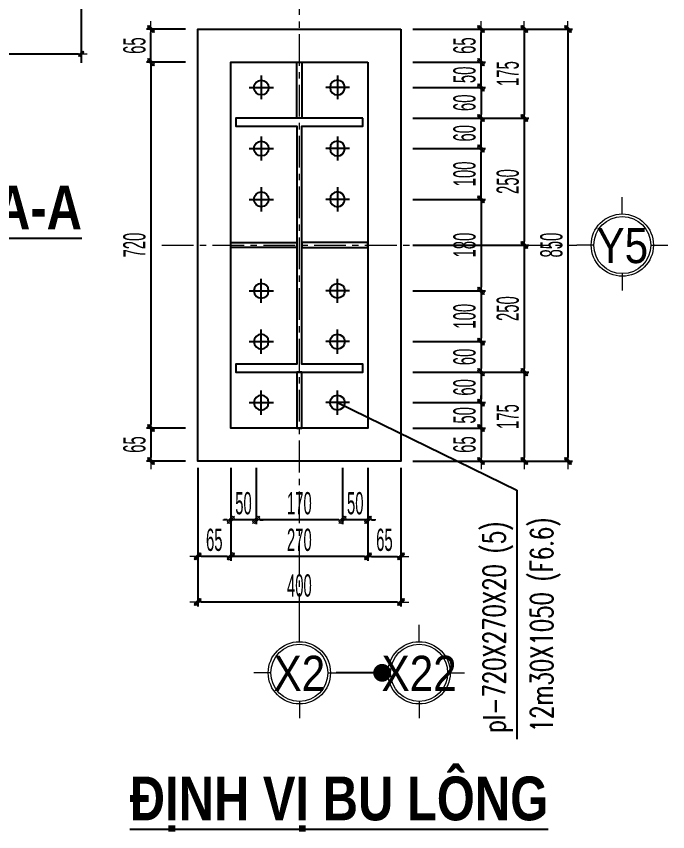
# Model space of a CAD drawing. Header units: inches. Extents: x 541671 to 837720, y 76128 to 1008472.
# Drawn here: x 615466 to 618031, y 358517 to 361726 of the extents above; entities that cross this region are included whole.
import ezdxf
from ezdxf.enums import TextEntityAlignment as Align

# ---------------------------------------------------------------- set-up
doc = ezdxf.new("R2010")
doc.units = ezdxf.units.IN
doc.header["$MEASUREMENT"] = 0
doc.header["$PDMODE"] = 32
doc.header["$PDSIZE"] = -1
for name, pattern in [('CENTER2', [1.125, 0.75, -0.125, 0.125, -0.125]), ('CENTERX2', [4, 2.5, -0.5, 0.5, -0.5]), ('DASHDOT', [1, 0.5, -0.25, 0, -0.25])]:
    doc.linetypes.add(name, pattern=pattern)
doc.layers.get('0').update_dxf_attribs({"lineweight": 18})
for name, color, linetype in [('7', 7, 'Continuous'), ('BOLTS', 1, 'Continuous'), ('DIM', 1, 'Continuous')]:
    doc.layers.add(name, color=color, linetype=linetype)
for name, color, linetype, lineweight in [('EG Text2', 7, 'Continuous', 25), ('ISO', 153, 'Continuous', 15), ('KICHTHUOC', 4, 'Continuous', 18), ('LC Dim', 8, 'Continuous', 18), ('LC ISO', 153, 'Continuous', 13), ('LC Net truc', 79, 'DASHDOT', 13), ('LC Text1', 3, 'Continuous', 20), ('LC Text2', 7, 'Continuous', 25)]:
    doc.layers.add(name, color=color, linetype=linetype, lineweight=lineweight)
doc.styles.add('EG 1', font='VHAVANB_2.TTF')
doc.styles.add('HOATBIF', font='hoatbif.shx', dxfattribs={"width": 0.5})
doc.styles.add('LC 1', font='VHAVANB_2.TTF')
doc.styles.add('LC 3', font='vnsimli.shx', dxfattribs={"width": 0.75})
doc.styles.add('LC3', font='VHARIALB_3.TTF', dxfattribs={"width": 0.8})
doc.styles.add('VNISHX', font='vn_vni.shx', dxfattribs={"width": 0.7})
doc.dimstyles.new('Copy of 1-100(1-35)', dxfattribs={"dimscale": 35, "dimtxt": 2.5, "dimasz": 0.3, "dimexe": 1, "dimexo": 1, "dimgap": 0.8, "dimtad": 1, "dimdec": 0, "dimzin": 0, "dimdsep": 46, "dimtxsty": 'HOATBIF', "dimblk1": 'DOT', "dimblk2": 'DOT', "dimsah": 1, "dimcen": -0.1, "dimdle": 1, "dimclrd": 256, "dimclre": 256, "dimclrt": 4, "dimadec": 3, "dimazin": 2, "dimtfac": 0.333333, "dimtdec": 0, "dimtix": 1, "dimtmove": 2, "dimatfit": 3, "dimldrblk": 'DOT', "dimfxl": 1, "dimtvp": 0.833333, "dimtolj": 1, "dimtzin": 0, "dimarcsym": 0})
doc.dimstyles.new('Copy of 1-35', dxfattribs={"dimscale": 35, "dimtxt": 2.5, "dimasz": 0.4, "dimexe": 0.5, "dimexo": 0, "dimgap": 0.6, "dimtad": 1, "dimdec": 0, "dimzin": 0, "dimdsep": 46, "dimtxsty": 'HOATBIF', "dimblk1": 'DOT', "dimblk2": 'DOT', "dimsah": 1, "dimcen": -1, "dimdle": 1, "dimclrd": 256, "dimclre": 256, "dimclrt": 130, "dimadec": 0, "dimazin": 0, "dimtfac": 0.333333, "dimtdec": 0, "dimtix": 1, "dimtmove": 2, "dimatfit": 3, "dimldrblk": 'DOT', "dimfxl": 0.5, "dimtvp": 0.833333, "dimtolj": 1, "dimtzin": 12, "dimarcsym": 0})
doc.dimstyles.new('DDC_2', dxfattribs={"dimscale": 10, "dimtxt": 2.5, "dimasz": 1.2, "dimexe": 1, "dimexo": 1, "dimgap": 1, "dimtad": 1, "dimdec": 0, "dimzin": 0, "dimdsep": 46, "dimtxsty": 'VNISHX', "dimblk": 'OBLIQUE', "dimcen": 1, "dimdle": 1, "dimclrd": 8, "dimclre": 8, "dimclrt": 3, "dimaunit": 1, "dimadec": 0, "dimazin": 0, "dimtfac": 1, "dimtdec": 0, "dimtix": 1, "dimtmove": 1, "dimatfit": 3, "dimfxl": 4, "dimtvp": 2.25, "dimtfill": 1, "dimtolj": 1, "dimtzin": 0, "dimarcsym": 0})

# ---------------------------------------------------------------- blocks, each defined once
blk = doc.blocks.new('DOT')
at = {"layer": 'KICHTHUOC', "color": 4}
blk.add_line((-1, -1), (1, 1), dxfattribs=at)
at = {"layer": 'KICHTHUOC'}
blk.add_line((-2.25, 0), (2.25, 0), dxfattribs=at)
at = {"layer": 'KICHTHUOC', "color": 4}
blk.add_lwpolyline([(0.5, 1), (-1, -0.5), (-0.5, -1), (1, 0.5)], close=True, dxfattribs=at)
blk = doc.blocks.new('*D409')
at = {"layer": 'Defpoints', "color": 0, "ltscale": 2, "transparency": 16777216}
for p in [(614021.5, 362216.1), (615721.5, 362216.1), (615721.5, 361577.4)]:
    blk.add_point(p, dxfattribs=at)
at = {"layer": 'LC Dim', "lineweight": -2, "ltscale": 2, "transparency": 16777216}
for p, q in [((614021.5, 362181.1), (614021.5, 361542.4)), ((615721.5, 362181.1), (615721.5, 361542.4)), ((614032, 361577.4), (615711, 361577.4))]:
    blk.add_line(p, q, dxfattribs=at)
at = {"layer": 'LC Dim', "lineweight": -2, "ltscale": 2, "transparency": 16777216, "xscale": 10.5, "yscale": 10.5, "zscale": 10.5, "rotation": 180}
blk.add_blockref('DOT', (614021.5, 361577.4), dxfattribs=at)
at = {"layer": 'LC Dim', "lineweight": -2, "ltscale": 2, "transparency": 16777216, "xscale": 10.5, "yscale": 10.5, "zscale": 10.5}
blk.add_blockref('DOT', (615721.5, 361577.4), dxfattribs=at)
at = {"layer": 'LC Dim', "color": 4, "ltscale": 2, "transparency": 16777216, "insert": (614871.5, 361649.2), "char_height": 87.5, "attachment_point": 5, "style": 'HOATBIF'}
blk.add_mtext('\\A1;1700', dxfattribs=at)
blk = doc.blocks.new('TIEUDE1')
at = {"layer": 'EG Text2', "color": 7, "style": 'EG 1'}
blk.add_attdef('TIªU§Ò', text='', height=5, dxfattribs=at).set_placement((0, 0), align=Align.BOTTOM_CENTER)
blk.add_attdef('TL', text='', height=3, dxfattribs=at).set_placement((0, -2), align=Align.TOP_CENTER)
blk = doc.blocks.new('*D633')
at = {"layer": 'Defpoints', "color": 0, "ltscale": 50, "transparency": 16777216}
for p in [(617027.4, 361325.2), (617296, 361325.2), (617027.4, 361205.2)]:
    blk.add_point(p, dxfattribs=at)
at = {"layer": 'LC Dim', "lineweight": -2, "ltscale": 50, "transparency": 16777216}
for p, q in [((617027.4, 361325.2), (617313.5, 361325.2)), ((617296, 361219.2), (617296, 361311.2)), ((617027.4, 361205.2), (617313.5, 361205.2))]:
    blk.add_line(p, q, dxfattribs=at)
at = {"layer": 'LC Dim', "lineweight": -2, "ltscale": 50, "transparency": 16777216, "xscale": 14, "yscale": 14, "zscale": 14}
for p, rotation in [((617296, 361325.2), 90), ((617296, 361205.2), 270)]:
    blk.add_blockref('DOT', p, dxfattribs=dict(at, rotation=rotation))
at = {"layer": 'LC Dim', "color": 130, "ltscale": 50, "transparency": 16777216, "insert": (617231.3, 361265.2), "char_height": 87.5, "attachment_point": 5, "rotation": 90, "style": 'HOATBIF'}
blk.add_mtext('\\A1;60', dxfattribs=at)
blk = doc.blocks.new('*D634')
at = {"layer": 'Defpoints', "color": 0, "ltscale": 50, "transparency": 16777216}
for p in [(617027.4, 361205.2), (617296, 361205.2), (617027.4, 361005.2)]:
    blk.add_point(p, dxfattribs=at)
at = {"layer": 'LC Dim', "lineweight": -2, "ltscale": 50, "transparency": 16777216}
for p, q in [((617027.4, 361205.2), (617313.5, 361205.2)), ((617296, 361019.2), (617296, 361191.2)), ((617027.4, 361005.2), (617313.5, 361005.2))]:
    blk.add_line(p, q, dxfattribs=at)
at = {"layer": 'LC Dim', "lineweight": -2, "ltscale": 50, "transparency": 16777216, "xscale": 14, "yscale": 14, "zscale": 14}
for p, rotation in [((617296, 361205.2), 90), ((617296, 361005.2), 270)]:
    blk.add_blockref('DOT', p, dxfattribs=dict(at, rotation=rotation))
at = {"layer": 'LC Dim', "color": 130, "ltscale": 50, "transparency": 16777216, "insert": (617231.3, 361105.2), "char_height": 87.5, "attachment_point": 5, "rotation": 90, "style": 'HOATBIF'}
blk.add_mtext('\\A1;100', dxfattribs=at)
blk = doc.blocks.new('*D635')
at = {"layer": 'Defpoints', "color": 0, "ltscale": 50, "transparency": 16777216}
for p in [(617027.4, 361675.2), (617027.4, 361325.2), (617466.2, 361325.2)]:
    blk.add_point(p, dxfattribs=at)
at = {"layer": 'LC Dim', "lineweight": -2, "ltscale": 50, "transparency": 16777216}
for p, q in [((617027.4, 361675.2), (617483.7, 361675.2)), ((617466.2, 361661.2), (617466.2, 361339.2)), ((617027.4, 361325.2), (617483.7, 361325.2))]:
    blk.add_line(p, q, dxfattribs=at)
at = {"layer": 'LC Dim', "lineweight": -2, "ltscale": 50, "transparency": 16777216, "xscale": 14, "yscale": 14, "zscale": 14}
for p, rotation in [((617466.2, 361675.2), 90), ((617466.2, 361325.2), 270)]:
    blk.add_blockref('DOT', p, dxfattribs=dict(at, rotation=rotation))
at = {"layer": 'LC Dim', "color": 130, "ltscale": 50, "transparency": 16777216, "insert": (617401.5, 361500.2), "char_height": 87.5, "attachment_point": 5, "rotation": 90, "style": 'HOATBIF'}
blk.add_mtext('\\A1;175', dxfattribs=at)
blk = doc.blocks.new('*D636')
at = {"layer": 'Defpoints', "color": 0, "ltscale": 50, "transparency": 16777216}
for p in [(617027.4, 361005.2), (617027.4, 360645.2), (617296, 360645.2)]:
    blk.add_point(p, dxfattribs=at)
at = {"layer": 'LC Dim', "lineweight": -2, "ltscale": 50, "transparency": 16777216}
for p, q in [((617027.4, 361005.2), (617313.5, 361005.2)), ((617296, 360991.2), (617296, 360659.2)), ((617027.4, 360645.2), (617313.5, 360645.2))]:
    blk.add_line(p, q, dxfattribs=at)
at = {"layer": 'LC Dim', "lineweight": -2, "ltscale": 50, "transparency": 16777216, "xscale": 14, "yscale": 14, "zscale": 14}
for p, rotation in [((617296, 361005.2), 90), ((617296, 360645.2), 270)]:
    blk.add_blockref('DOT', p, dxfattribs=dict(at, rotation=rotation))
at = {"layer": 'LC Dim', "color": 130, "ltscale": 50, "transparency": 16777216, "insert": (617231.3, 360825.2), "char_height": 87.5, "attachment_point": 5, "rotation": 90, "style": 'HOATBIF'}
blk.add_mtext('\\A1;180', dxfattribs=at)
blk = doc.blocks.new('*D637')
at = {"layer": 'Defpoints', "color": 0, "ltscale": 50, "transparency": 16777216}
for p in [(617027.4, 361325.2), (617027.4, 360825.2), (617466.2, 360825.2)]:
    blk.add_point(p, dxfattribs=at)
at = {"layer": 'LC Dim', "lineweight": -2, "ltscale": 50, "transparency": 16777216}
for p, q in [((617027.4, 361325.2), (617483.7, 361325.2)), ((617466.2, 361311.2), (617466.2, 360839.2)), ((617027.4, 360825.2), (617483.7, 360825.2))]:
    blk.add_line(p, q, dxfattribs=at)
at = {"layer": 'LC Dim', "lineweight": -2, "ltscale": 50, "transparency": 16777216, "xscale": 14, "yscale": 14, "zscale": 14}
for p, rotation in [((617466.2, 361325.2), 90), ((617466.2, 360825.2), 270)]:
    blk.add_blockref('DOT', p, dxfattribs=dict(at, rotation=rotation))
at = {"layer": 'LC Dim', "color": 130, "ltscale": 50, "transparency": 16777216, "insert": (617401.5, 361075.2), "char_height": 87.5, "attachment_point": 5, "rotation": 90, "style": 'HOATBIF'}
blk.add_mtext('\\A1;250', dxfattribs=at)
blk = doc.blocks.new('*D638')
at = {"layer": 'Defpoints', "color": 0, "ltscale": 50, "transparency": 16777216}
for p in [(617027.4, 361675.2), (617027.4, 359975.2), (617638.2, 359975.2)]:
    blk.add_point(p, dxfattribs=at)
at = {"layer": 'LC Dim', "lineweight": -2, "ltscale": 50, "transparency": 16777216}
for p, q in [((617027.4, 361675.2), (617655.7, 361675.2)), ((617638.2, 361661.2), (617638.2, 359989.2)), ((617027.4, 359975.2), (617655.7, 359975.2))]:
    blk.add_line(p, q, dxfattribs=at)
at = {"layer": 'LC Dim', "lineweight": -2, "ltscale": 50, "transparency": 16777216, "xscale": 14, "yscale": 14, "zscale": 14}
for p, rotation in [((617638.2, 361675.2), 90), ((617638.2, 359975.2), 270)]:
    blk.add_blockref('DOT', p, dxfattribs=dict(at, rotation=rotation))
at = {"layer": 'LC Dim', "color": 130, "ltscale": 50, "transparency": 16777216, "insert": (617573.4, 360825.2), "char_height": 87.5, "attachment_point": 5, "rotation": 90, "style": 'HOATBIF'}
blk.add_mtext('\\A1;850', dxfattribs=at)
blk = doc.blocks.new('*D639')
at = {"layer": 'Defpoints', "color": 0, "ltscale": 50, "transparency": 16777216}
for p in [(617027.4, 360645.2), (617027.4, 360445.2), (617296, 360445.2)]:
    blk.add_point(p, dxfattribs=at)
at = {"layer": 'LC Dim', "lineweight": -2, "ltscale": 50, "transparency": 16777216}
for p, q in [((617027.4, 360645.2), (617313.5, 360645.2)), ((617296, 360631.2), (617296, 360459.2)), ((617027.4, 360445.2), (617313.5, 360445.2))]:
    blk.add_line(p, q, dxfattribs=at)
at = {"layer": 'LC Dim', "lineweight": -2, "ltscale": 50, "transparency": 16777216, "xscale": 14, "yscale": 14, "zscale": 14}
for p, rotation in [((617296, 360645.2), 90), ((617296, 360445.2), 270)]:
    blk.add_blockref('DOT', p, dxfattribs=dict(at, rotation=rotation))
at = {"layer": 'LC Dim', "color": 130, "ltscale": 50, "transparency": 16777216, "insert": (617231.3, 360545.2), "char_height": 87.5, "attachment_point": 5, "rotation": 90, "style": 'HOATBIF'}
blk.add_mtext('\\A1;100', dxfattribs=at)
blk = doc.blocks.new('*D640')
at = {"layer": 'Defpoints', "color": 0, "ltscale": 50, "transparency": 16777216}
for p in [(617027.4, 361445.2), (617027.4, 361325.2), (617296, 361325.2)]:
    blk.add_point(p, dxfattribs=at)
at = {"layer": 'LC Dim', "lineweight": -2, "ltscale": 50, "transparency": 16777216}
for p, q in [((617027.4, 361445.2), (617313.5, 361445.2)), ((617296, 361431.2), (617296, 361339.2)), ((617027.4, 361325.2), (617313.5, 361325.2))]:
    blk.add_line(p, q, dxfattribs=at)
at = {"layer": 'LC Dim', "lineweight": -2, "ltscale": 50, "transparency": 16777216, "xscale": 14, "yscale": 14, "zscale": 14}
for p, rotation in [((617296, 361445.2), 90), ((617296, 361325.2), 270)]:
    blk.add_blockref('DOT', p, dxfattribs=dict(at, rotation=rotation))
at = {"layer": 'LC Dim', "color": 130, "ltscale": 50, "transparency": 16777216, "insert": (617231.3, 361385.2), "char_height": 87.5, "attachment_point": 5, "rotation": 90, "style": 'HOATBIF'}
blk.add_mtext('\\A1;60', dxfattribs=at)
blk = doc.blocks.new('*D641')
at = {"layer": 'Defpoints', "color": 0, "ltscale": 50, "transparency": 16777216}
for p in [(617027.4, 361545.2), (617296, 361545.2), (617027.4, 361445.2)]:
    blk.add_point(p, dxfattribs=at)
at = {"layer": 'LC Dim', "lineweight": -2, "ltscale": 50, "transparency": 16777216}
for p, q in [((617296, 361559.2), (617296, 361573.2)), ((617027.4, 361545.2), (617313.5, 361545.2)), ((617296, 361445.2), (617296, 361545.2)), ((617027.4, 361445.2), (617313.5, 361445.2)), ((617296, 361431.2), (617296, 361417.2))]:
    blk.add_line(p, q, dxfattribs=at)
at = {"layer": 'LC Dim', "lineweight": -2, "ltscale": 50, "transparency": 16777216, "xscale": 14, "yscale": 14, "zscale": 14}
for p, rotation in [((617296, 361545.2), 270), ((617296, 361445.2), 90)]:
    blk.add_blockref('DOT', p, dxfattribs=dict(at, rotation=rotation))
at = {"layer": 'LC Dim', "color": 130, "ltscale": 50, "transparency": 16777216, "insert": (617231.3, 361495.2), "char_height": 87.5, "attachment_point": 5, "rotation": 90, "style": 'HOATBIF'}
blk.add_mtext('\\A1;50', dxfattribs=at)
blk = doc.blocks.new('*D642')
at = {"layer": 'Defpoints', "color": 0, "ltscale": 50, "transparency": 16777216}
for p in [(617027.4, 360445.2), (617027.4, 360325.2), (617296, 360325.2)]:
    blk.add_point(p, dxfattribs=at)
at = {"layer": 'LC Dim', "lineweight": -2, "ltscale": 50, "transparency": 16777216}
for p, q in [((617027.4, 360445.2), (617313.5, 360445.2)), ((617296, 360431.2), (617296, 360339.2)), ((617027.4, 360325.2), (617313.5, 360325.2))]:
    blk.add_line(p, q, dxfattribs=at)
at = {"layer": 'LC Dim', "lineweight": -2, "ltscale": 50, "transparency": 16777216, "xscale": 14, "yscale": 14, "zscale": 14}
for p, rotation in [((617296, 360445.2), 90), ((617296, 360325.2), 270)]:
    blk.add_blockref('DOT', p, dxfattribs=dict(at, rotation=rotation))
at = {"layer": 'LC Dim', "color": 130, "ltscale": 50, "transparency": 16777216, "insert": (617231.3, 360385.2), "char_height": 87.5, "attachment_point": 5, "rotation": 90, "style": 'HOATBIF'}
blk.add_mtext('\\A1;60', dxfattribs=at)
blk = doc.blocks.new('*D643')
at = {"layer": 'Defpoints', "color": 0, "ltscale": 50, "transparency": 16777216}
for p in [(617027.4, 360205.2), (617027.4, 360105.2), (617296, 360105.2)]:
    blk.add_point(p, dxfattribs=at)
at = {"layer": 'LC Dim', "lineweight": -2, "ltscale": 50, "transparency": 16777216}
for p, q in [((617296, 360219.2), (617296, 360233.2)), ((617027.4, 360205.2), (617313.5, 360205.2)), ((617296, 360205.2), (617296, 360105.2)), ((617027.4, 360105.2), (617313.5, 360105.2)), ((617296, 360091.2), (617296, 360077.2))]:
    blk.add_line(p, q, dxfattribs=at)
at = {"layer": 'LC Dim', "lineweight": -2, "ltscale": 50, "transparency": 16777216, "xscale": 14, "yscale": 14, "zscale": 14}
for p, rotation in [((617296, 360205.2), 270), ((617296, 360105.2), 90)]:
    blk.add_blockref('DOT', p, dxfattribs=dict(at, rotation=rotation))
at = {"layer": 'LC Dim', "color": 130, "ltscale": 50, "transparency": 16777216, "insert": (617231.3, 360155.2), "char_height": 87.5, "attachment_point": 5, "rotation": 90, "style": 'HOATBIF'}
blk.add_mtext('\\A1;50', dxfattribs=at)
blk = doc.blocks.new('*D644')
at = {"layer": 'Defpoints', "color": 0, "ltscale": 50, "transparency": 16777216}
for p in [(617027.4, 360325.2), (617027.4, 360205.2), (617296, 360205.2)]:
    blk.add_point(p, dxfattribs=at)
at = {"layer": 'LC Dim', "lineweight": -2, "ltscale": 50, "transparency": 16777216}
for p, q in [((617027.4, 360325.2), (617313.5, 360325.2)), ((617296, 360311.2), (617296, 360219.2)), ((617027.4, 360205.2), (617313.5, 360205.2))]:
    blk.add_line(p, q, dxfattribs=at)
at = {"layer": 'LC Dim', "lineweight": -2, "ltscale": 50, "transparency": 16777216, "xscale": 14, "yscale": 14, "zscale": 14}
for p, rotation in [((617296, 360325.2), 90), ((617296, 360205.2), 270)]:
    blk.add_blockref('DOT', p, dxfattribs=dict(at, rotation=rotation))
at = {"layer": 'LC Dim', "color": 130, "ltscale": 50, "transparency": 16777216, "insert": (617231.3, 360265.2), "char_height": 87.5, "attachment_point": 5, "rotation": 90, "style": 'HOATBIF'}
blk.add_mtext('\\A1;60', dxfattribs=at)
blk = doc.blocks.new('*D645')
at = {"layer": 'Defpoints', "color": 0, "ltscale": 50, "transparency": 16777216}
for p in [(617027.4, 360325.2), (617027.4, 359975.2), (617466.2, 359975.2)]:
    blk.add_point(p, dxfattribs=at)
at = {"layer": 'LC Dim', "lineweight": -2, "ltscale": 50, "transparency": 16777216}
for p, q in [((617027.4, 360325.2), (617483.7, 360325.2)), ((617466.2, 360311.2), (617466.2, 359989.2)), ((617027.4, 359975.2), (617483.7, 359975.2))]:
    blk.add_line(p, q, dxfattribs=at)
at = {"layer": 'LC Dim', "lineweight": -2, "ltscale": 50, "transparency": 16777216, "xscale": 14, "yscale": 14, "zscale": 14}
for p, rotation in [((617466.2, 360325.2), 90), ((617466.2, 359975.2), 270)]:
    blk.add_blockref('DOT', p, dxfattribs=dict(at, rotation=rotation))
at = {"layer": 'LC Dim', "color": 130, "ltscale": 50, "transparency": 16777216, "insert": (617401.5, 360150.2), "char_height": 87.5, "attachment_point": 5, "rotation": 90, "style": 'HOATBIF'}
blk.add_mtext('\\A1;175', dxfattribs=at)
blk = doc.blocks.new('*D646')
at = {"layer": 'Defpoints', "color": 0, "ltscale": 50, "transparency": 16777216}
for p in [(616310.7, 359948.5), (616850.7, 359948.5), (616310.7, 359600)]:
    blk.add_point(p, dxfattribs=at)
at = {"layer": 'LC Dim', "lineweight": -2, "ltscale": 50, "transparency": 16777216}
for p, q in [((616310.7, 359948.5), (616310.7, 359582.5)), ((616850.7, 359948.5), (616850.7, 359582.5)), ((616836.7, 359600), (616324.7, 359600))]:
    blk.add_line(p, q, dxfattribs=at)
at = {"layer": 'LC Dim', "lineweight": -2, "ltscale": 50, "transparency": 16777216, "xscale": 14, "yscale": 14, "zscale": 14, "rotation": 180}
blk.add_blockref('DOT', (616310.7, 359600), dxfattribs=at)
at = {"layer": 'LC Dim', "lineweight": -2, "ltscale": 50, "transparency": 16777216, "xscale": 14, "yscale": 14, "zscale": 14}
blk.add_blockref('DOT', (616850.7, 359600), dxfattribs=at)
at = {"layer": 'LC Dim', "color": 130, "ltscale": 50, "transparency": 16777216, "insert": (616580.7, 359664.8), "char_height": 87.5, "attachment_point": 5, "style": 'HOATBIF'}
blk.add_mtext('\\A1;270', dxfattribs=at)
blk = doc.blocks.new('*D647')
at = {"layer": 'Defpoints', "color": 0, "ltscale": 50, "transparency": 16777216}
for p in [(616750.7, 359948.5), (616850.7, 359948.5), (616750.7, 359744)]:
    blk.add_point(p, dxfattribs=at)
at = {"layer": 'LC Dim', "lineweight": -2, "ltscale": 50, "transparency": 16777216}
for p, q in [((616750.7, 359948.5), (616750.7, 359726.5)), ((616850.7, 359948.5), (616850.7, 359726.5)), ((616736.7, 359744), (616722.7, 359744)), ((616850.7, 359744), (616750.7, 359744)), ((616864.7, 359744), (616878.7, 359744))]:
    blk.add_line(p, q, dxfattribs=at)
at = {"layer": 'LC Dim', "lineweight": -2, "ltscale": 50, "transparency": 16777216, "xscale": 14, "yscale": 14, "zscale": 14}
blk.add_blockref('DOT', (616750.7, 359744), dxfattribs=at)
at = {"layer": 'LC Dim', "lineweight": -2, "ltscale": 50, "transparency": 16777216, "xscale": 14, "yscale": 14, "zscale": 14, "rotation": 180}
blk.add_blockref('DOT', (616850.7, 359744), dxfattribs=at)
at = {"layer": 'LC Dim', "color": 130, "ltscale": 50, "transparency": 16777216, "insert": (616800.7, 359808.8), "char_height": 87.5, "attachment_point": 5, "style": 'HOATBIF'}
blk.add_mtext('\\A1;50', dxfattribs=at)
blk = doc.blocks.new('*D648')
at = {"layer": 'Defpoints', "color": 0, "ltscale": 50, "transparency": 16777216}
for p in [(616410.7, 359948.5), (616750.7, 359948.5), (616410.7, 359744)]:
    blk.add_point(p, dxfattribs=at)
at = {"layer": 'LC Dim', "lineweight": -2, "ltscale": 50, "transparency": 16777216}
for p, q in [((616410.7, 359948.5), (616410.7, 359726.5)), ((616750.7, 359948.5), (616750.7, 359726.5)), ((616736.7, 359744), (616424.7, 359744))]:
    blk.add_line(p, q, dxfattribs=at)
at = {"layer": 'LC Dim', "lineweight": -2, "ltscale": 50, "transparency": 16777216, "xscale": 14, "yscale": 14, "zscale": 14, "rotation": 180}
blk.add_blockref('DOT', (616410.7, 359744), dxfattribs=at)
at = {"layer": 'LC Dim', "lineweight": -2, "ltscale": 50, "transparency": 16777216, "xscale": 14, "yscale": 14, "zscale": 14}
blk.add_blockref('DOT', (616750.7, 359744), dxfattribs=at)
at = {"layer": 'LC Dim', "color": 130, "ltscale": 50, "transparency": 16777216, "insert": (616580.7, 359808.8), "char_height": 87.5, "attachment_point": 5, "style": 'HOATBIF'}
blk.add_mtext('\\A1;170', dxfattribs=at)
blk = doc.blocks.new('*D649')
at = {"layer": 'Defpoints', "color": 0, "ltscale": 50, "transparency": 16777216}
for p in [(616310.7, 359948.5), (616410.7, 359948.5), (616310.7, 359744)]:
    blk.add_point(p, dxfattribs=at)
at = {"layer": 'LC Dim', "lineweight": -2, "ltscale": 50, "transparency": 16777216}
for p, q in [((616310.7, 359948.5), (616310.7, 359726.5)), ((616410.7, 359948.5), (616410.7, 359726.5)), ((616296.7, 359744), (616282.7, 359744)), ((616410.7, 359744), (616310.7, 359744)), ((616424.7, 359744), (616438.7, 359744))]:
    blk.add_line(p, q, dxfattribs=at)
at = {"layer": 'LC Dim', "lineweight": -2, "ltscale": 50, "transparency": 16777216, "xscale": 14, "yscale": 14, "zscale": 14}
blk.add_blockref('DOT', (616310.7, 359744), dxfattribs=at)
at = {"layer": 'LC Dim', "lineweight": -2, "ltscale": 50, "transparency": 16777216, "xscale": 14, "yscale": 14, "zscale": 14, "rotation": 180}
blk.add_blockref('DOT', (616410.7, 359744), dxfattribs=at)
at = {"layer": 'LC Dim', "color": 130, "ltscale": 50, "transparency": 16777216, "insert": (616360.7, 359808.8), "char_height": 87.5, "attachment_point": 5, "style": 'HOATBIF'}
blk.add_mtext('\\A1;50', dxfattribs=at)
blk = doc.blocks.new('*D650')
at = {"layer": 'Defpoints', "color": 0, "ltscale": 50, "transparency": 16777216}
for p in [(616180.7, 359948.5), (616980.7, 359948.5), (616180.7, 359420.4)]:
    blk.add_point(p, dxfattribs=at)
at = {"layer": 'LC Dim', "lineweight": -2, "ltscale": 50, "transparency": 16777216}
for p, q in [((616180.7, 359948.5), (616180.7, 359402.9)), ((616980.7, 359948.5), (616980.7, 359402.9)), ((616966.7, 359420.4), (616194.7, 359420.4))]:
    blk.add_line(p, q, dxfattribs=at)
at = {"layer": 'LC Dim', "lineweight": -2, "ltscale": 50, "transparency": 16777216, "xscale": 14, "yscale": 14, "zscale": 14, "rotation": 180}
blk.add_blockref('DOT', (616180.7, 359420.4), dxfattribs=at)
at = {"layer": 'LC Dim', "lineweight": -2, "ltscale": 50, "transparency": 16777216, "xscale": 14, "yscale": 14, "zscale": 14}
blk.add_blockref('DOT', (616980.7, 359420.4), dxfattribs=at)
at = {"layer": 'LC Dim', "color": 130, "ltscale": 50, "transparency": 16777216, "insert": (616580.7, 359485.1), "char_height": 87.5, "attachment_point": 5, "style": 'HOATBIF'}
blk.add_mtext('\\A1;400', dxfattribs=at)
blk = doc.blocks.new('*D651')
at = {"layer": 'Defpoints', "color": 0, "ltscale": 50, "transparency": 16777216}
for p in [(616850.7, 359948.5), (616980.7, 359948.5), (616980.7, 359600)]:
    blk.add_point(p, dxfattribs=at)
at = {"layer": 'LC Dim', "lineweight": -2, "ltscale": 50, "transparency": 16777216}
for p, q in [((616850.7, 359948.5), (616850.7, 359582.5)), ((616980.7, 359948.5), (616980.7, 359582.5)), ((616864.7, 359600), (616966.7, 359600))]:
    blk.add_line(p, q, dxfattribs=at)
at = {"layer": 'LC Dim', "lineweight": -2, "ltscale": 50, "transparency": 16777216, "xscale": 14, "yscale": 14, "zscale": 14, "rotation": 180}
blk.add_blockref('DOT', (616850.7, 359600), dxfattribs=at)
at = {"layer": 'LC Dim', "lineweight": -2, "ltscale": 50, "transparency": 16777216, "xscale": 14, "yscale": 14, "zscale": 14}
blk.add_blockref('DOT', (616980.7, 359600), dxfattribs=at)
at = {"layer": 'LC Dim', "color": 130, "ltscale": 50, "transparency": 16777216, "insert": (616915.7, 359664.8), "char_height": 87.5, "attachment_point": 5, "style": 'HOATBIF'}
blk.add_mtext('\\A1;65', dxfattribs=at)
blk = doc.blocks.new('*D652')
at = {"layer": 'Defpoints', "color": 0, "ltscale": 50, "transparency": 16777216}
for p in [(616180.7, 359948.5), (616310.7, 359948.5), (616180.7, 359600)]:
    blk.add_point(p, dxfattribs=at)
at = {"layer": 'LC Dim', "lineweight": -2, "ltscale": 50, "transparency": 16777216}
for p, q in [((616180.7, 359948.5), (616180.7, 359582.5)), ((616310.7, 359948.5), (616310.7, 359582.5)), ((616296.7, 359600), (616194.7, 359600))]:
    blk.add_line(p, q, dxfattribs=at)
at = {"layer": 'LC Dim', "lineweight": -2, "ltscale": 50, "transparency": 16777216, "xscale": 14, "yscale": 14, "zscale": 14, "rotation": 180}
blk.add_blockref('DOT', (616180.7, 359600), dxfattribs=at)
at = {"layer": 'LC Dim', "lineweight": -2, "ltscale": 50, "transparency": 16777216, "xscale": 14, "yscale": 14, "zscale": 14}
blk.add_blockref('DOT', (616310.7, 359600), dxfattribs=at)
at = {"layer": 'LC Dim', "color": 130, "ltscale": 50, "transparency": 16777216, "insert": (616245.7, 359664.8), "char_height": 87.5, "attachment_point": 5, "style": 'HOATBIF'}
blk.add_mtext('\\A1;65', dxfattribs=at)
blk = doc.blocks.new('*D653')
at = {"layer": 'Defpoints', "color": 0, "ltscale": 50, "transparency": 16777216}
for p in [(617027.4, 360825.2), (617027.4, 360325.2), (617466.2, 360325.2)]:
    blk.add_point(p, dxfattribs=at)
at = {"layer": 'LC Dim', "lineweight": -2, "ltscale": 50, "transparency": 16777216}
for p, q in [((617027.4, 360825.2), (617483.7, 360825.2)), ((617466.2, 360811.2), (617466.2, 360339.2)), ((617027.4, 360325.2), (617483.7, 360325.2))]:
    blk.add_line(p, q, dxfattribs=at)
at = {"layer": 'LC Dim', "lineweight": -2, "ltscale": 50, "transparency": 16777216, "xscale": 14, "yscale": 14, "zscale": 14}
for p, rotation in [((617466.2, 360825.2), 90), ((617466.2, 360325.2), 270)]:
    blk.add_blockref('DOT', p, dxfattribs=dict(at, rotation=rotation))
at = {"layer": 'LC Dim', "color": 130, "ltscale": 50, "transparency": 16777216, "insert": (617401.5, 360575.2), "char_height": 87.5, "attachment_point": 5, "rotation": 90, "style": 'HOATBIF'}
blk.add_mtext('\\A1;250', dxfattribs=at)
blk = doc.blocks.new('TTRUC')
at = {"layer": 'ISO'}
for p, q in [((0, 6.95), (0, 10.71)), ((-6.37, 0), (-10.13, 0)), ((6.37, 0), (10.13, 0)), ((0, -6.37), (0, -10.13))]:
    blk.add_line(p, q, dxfattribs=at)
blk.add_circle((0, 0), 6.37, dxfattribs=at)
at = {"layer": 'KICHTHUOC'}
blk.add_circle((0, 0), 6.95, dxfattribs=at)
blk = doc.blocks.new('_Oblique')
at = {"color": 0, "linetype": 'ByBlock', "lineweight": -2}
blk.add_line((-0.5, -0.5), (0.5, 0.5), dxfattribs=at)
blk = doc.blocks.new('*D654')
at = {"layer": 'Defpoints', "color": 0, "ltscale": 50, "transparency": 16777216}
for p in [(616131.8, 361545.2), (615996.3, 360105.2), (616131.8, 360105.2)]:
    blk.add_point(p, dxfattribs=at)
at = {"layer": 'LC Dim', "lineweight": -2, "ltscale": 50, "transparency": 16777216}
for p, q in [((616131.8, 361545.2), (615978.8, 361545.2)), ((615996.3, 361531.2), (615996.3, 360119.2)), ((616131.8, 360105.2), (615978.8, 360105.2))]:
    blk.add_line(p, q, dxfattribs=at)
at = {"layer": 'LC Dim', "lineweight": -2, "ltscale": 50, "transparency": 16777216, "xscale": 14, "yscale": 14, "zscale": 14}
for p, rotation in [((615996.3, 361545.2), 90), ((615996.3, 360105.2), 270)]:
    blk.add_blockref('DOT', p, dxfattribs=dict(at, rotation=rotation))
at = {"layer": 'LC Dim', "color": 130, "ltscale": 50, "transparency": 16777216, "insert": (615931.6, 360825.2), "char_height": 87.5, "attachment_point": 5, "rotation": 90, "style": 'HOATBIF'}
blk.add_mtext('\\A1;720', dxfattribs=at)
blk = doc.blocks.new('*D655')
at = {"layer": 'Defpoints', "color": 0, "ltscale": 50, "transparency": 16777216}
for p in [(615996.3, 361675.2), (616131.8, 361675.2), (616131.8, 361545.2)]:
    blk.add_point(p, dxfattribs=at)
at = {"layer": 'LC Dim', "lineweight": -2, "ltscale": 50, "transparency": 16777216}
for p, q in [((616131.8, 361675.2), (615978.8, 361675.2)), ((615996.3, 361559.2), (615996.3, 361661.2)), ((616131.8, 361545.2), (615978.8, 361545.2))]:
    blk.add_line(p, q, dxfattribs=at)
at = {"layer": 'LC Dim', "lineweight": -2, "ltscale": 50, "transparency": 16777216, "xscale": 14, "yscale": 14, "zscale": 14}
for p, rotation in [((615996.3, 361675.2), 90), ((615996.3, 361545.2), 270)]:
    blk.add_blockref('DOT', p, dxfattribs=dict(at, rotation=rotation))
at = {"layer": 'LC Dim', "color": 130, "ltscale": 50, "transparency": 16777216, "insert": (615931.6, 361610.2), "char_height": 87.5, "attachment_point": 5, "rotation": 90, "style": 'HOATBIF'}
blk.add_mtext('\\A1;65', dxfattribs=at)
blk = doc.blocks.new('*D656')
at = {"layer": 'Defpoints', "color": 0, "ltscale": 50, "transparency": 16777216}
for p in [(616131.8, 360105.2), (615996.3, 359975.2), (616131.8, 359975.2)]:
    blk.add_point(p, dxfattribs=at)
at = {"layer": 'LC Dim', "lineweight": -2, "ltscale": 50, "transparency": 16777216}
for p, q in [((616131.8, 360105.2), (615978.8, 360105.2)), ((615996.3, 360091.2), (615996.3, 359989.2)), ((616131.8, 359975.2), (615978.8, 359975.2))]:
    blk.add_line(p, q, dxfattribs=at)
at = {"layer": 'LC Dim', "lineweight": -2, "ltscale": 50, "transparency": 16777216, "xscale": 14, "yscale": 14, "zscale": 14}
for p, rotation in [((615996.3, 360105.2), 90), ((615996.3, 359975.2), 270)]:
    blk.add_blockref('DOT', p, dxfattribs=dict(at, rotation=rotation))
at = {"layer": 'LC Dim', "color": 130, "ltscale": 50, "transparency": 16777216, "insert": (615931.6, 360040.2), "char_height": 87.5, "attachment_point": 5, "rotation": 90, "style": 'HOATBIF'}
blk.add_mtext('\\A1;65', dxfattribs=at)
blk = doc.blocks.new('*D657')
at = {"layer": 'Defpoints', "color": 0, "ltscale": 50, "transparency": 16777216}
for p in [(617027.4, 361675.2), (617296, 361675.2), (617027.4, 361545.2)]:
    blk.add_point(p, dxfattribs=at)
at = {"layer": 'LC Dim', "lineweight": -2, "ltscale": 50, "transparency": 16777216}
for p, q in [((617027.4, 361675.2), (617313.5, 361675.2)), ((617296, 361559.2), (617296, 361661.2)), ((617027.4, 361545.2), (617313.5, 361545.2))]:
    blk.add_line(p, q, dxfattribs=at)
at = {"layer": 'LC Dim', "lineweight": -2, "ltscale": 50, "transparency": 16777216, "xscale": 14, "yscale": 14, "zscale": 14}
for p, rotation in [((617296, 361675.2), 90), ((617296, 361545.2), 270)]:
    blk.add_blockref('DOT', p, dxfattribs=dict(at, rotation=rotation))
at = {"layer": 'LC Dim', "color": 130, "ltscale": 50, "transparency": 16777216, "insert": (617231.3, 361610.2), "char_height": 87.5, "attachment_point": 5, "rotation": 90, "style": 'HOATBIF'}
blk.add_mtext('\\A1;65', dxfattribs=at)
blk = doc.blocks.new('*D658')
at = {"layer": 'Defpoints', "color": 0, "ltscale": 50, "transparency": 16777216}
for p in [(617027.4, 360105.2), (617027.4, 359975.2), (617296, 359975.2)]:
    blk.add_point(p, dxfattribs=at)
at = {"layer": 'LC Dim', "lineweight": -2, "ltscale": 50, "transparency": 16777216}
for p, q in [((617027.4, 360105.2), (617313.5, 360105.2)), ((617296, 360091.2), (617296, 359989.2)), ((617027.4, 359975.2), (617313.5, 359975.2))]:
    blk.add_line(p, q, dxfattribs=at)
at = {"layer": 'LC Dim', "lineweight": -2, "ltscale": 50, "transparency": 16777216, "xscale": 14, "yscale": 14, "zscale": 14}
for p, rotation in [((617296, 360105.2), 90), ((617296, 359975.2), 270)]:
    blk.add_blockref('DOT', p, dxfattribs=dict(at, rotation=rotation))
at = {"layer": 'LC Dim', "color": 130, "ltscale": 50, "transparency": 16777216, "insert": (617231.3, 360040.2), "char_height": 87.5, "attachment_point": 5, "rotation": 90, "style": 'HOATBIF'}
blk.add_mtext('\\A1;65', dxfattribs=at)
blk = doc.blocks.new('*U465')
at = {"color": 8, "linetype": 'CENTER2'}
for p, q in [((0, -26.2), (0, 26.2)), ((-26.2, 0), (26.2, 0))]:
    blk.add_line(p, q, dxfattribs=at)
at = {"color": 0}
blk.add_circle((0, 0), 16, dxfattribs=at)
blk = doc.blocks.new('C2')
at = {"layer": '7', "color": 30, "ltscale": 10}
blk.add_lwpolyline([(135, 360), (135, -360), (-135, -360), (-135, 360)], close=True, dxfattribs=at)
at = {"layer": '7', "color": 3, "ltscale": 10}
for points in [[(-5, 250), (-5, 360), (5, 360), (5, 250)], [(-5, -5), (-135, -5), (-135, 5), (-5, 5)], [(5, -5), (135, -5), (135, 5), (5, 5)], [(-5, -250), (-5, -360), (5, -360), (5, -250)]]:
    blk.add_lwpolyline(points, close=True, dxfattribs=at)
at = {"layer": '7', "color": 7, "ltscale": 10}
blk.add_lwpolyline([(125, 250), (-125, 250), (-125, 234), (-5, 234), (-5, -234), (-125, -234), (-125, -250), (125, -250), (125, -234), (5, -234), (5, 234), (125, 234)], close=True, dxfattribs=at)
at = {"layer": 'BOLTS', "ltscale": 10, "yscale": 0.9090909090909087, "zscale": 0.9090909090909087}
for p, xscale, rotation in [((-75, 310), 0.9090909090909087, 270), ((75, 310), -0.9090909090909087, 90), ((-75, 190), 0.9090909090909087, 270), ((75, 190), -0.9090909090909087, 90), ((-75, 90), 0.9090909090909087, 270), ((75, 90), -0.9090909090909087, 90), ((-75, -90), -0.9090909090909087, 270), ((75, -90), 0.9090909090909087, 90), ((-75, -190), -0.9090909090909087, 270), ((75, -190), 0.9090909090909087, 90), ((-75, -310), -0.9090909090909087, 270), ((75, -310), 0.9090909090909087, 90)]:
    blk.add_blockref('*U465', p, dxfattribs=dict(at, xscale=xscale, rotation=rotation))

msp = doc.modelspace()

# ---------------------------------------------------------------- linework, layer by layer
at = {"layer": '7', "color": 7, "ltscale": 10}
msp.add_lwpolyline([(616980.7, 361675.2), (616980.7, 359975.2), (616180.7, 359975.2), (616180.7, 361675.2)], close=True, dxfattribs=at)
at = {"layer": 'LC Net truc', "linetype": 'CENTERX2', "ltscale": 50}
for p, q in [((616580.7, 359330.7), (616580.7, 361810.9)), ((616038.9, 360825.2), (617673.6, 360825.2))]:
    msp.add_line(p, q, dxfattribs=at)

# ---------------------------------------------------------------- block references
at = {"layer": '7', "color": 7, "xscale": 2, "yscale": 2, "zscale": 2}
msp.add_blockref('C2', (616580.7, 360825.2), dxfattribs=at)
at = {"layer": 'LC ISO', "xscale": 17.63727343034513, "yscale": 17.63727343034513, "zscale": 17.63727343034513}
for p in [(617852.3, 360825.2), (616580.7, 359141.9), (617052.2, 359141.9)]:
    msp.add_blockref('TTRUC', p, dxfattribs=at)
at = {"layer": 'LC Text2'}
ref = msp.add_blockref('TIEUDE1', (615328.8, 360835.6), dxfattribs=dict(at, xscale=35.00000000007505, yscale=35.00000000007505, zscale=35.00000000007505))
ref.add_attrib('TIªU§Ò', '%%Uc¾t a-a', dxfattribs={"color": 7, "height": 172.35, "style": 'LC3', "width": 0.8}).set_placement((615328.8, 360835.6), align=Align.BOTTOM_CENTER)
ref = msp.add_blockref('TIEUDE1', (616736.7, 358509.8), dxfattribs=dict(at, xscale=35.00000000007505, yscale=35.00000000007505, zscale=35.00000000007505))
ref.add_attrib('TIªU§Ò', '%%U®Þnh vÞ bu l«ng', dxfattribs={"color": 7, "height": 172.355, "style": 'LC3', "width": 0.8}).set_placement((616736.7, 358509.8), align=Align.BOTTOM_CENTER)

# ---------------------------------------------------------------- texts
at = {"layer": 'LC Text1', "ltscale": 0.2, "style": 'LC 1', "width": 0.9}
for s, p in [('y5', (617852.3, 360712.8)), ('x2', (616580.7, 359029.5)), ('x22', (617052.2, 359029.5))]:
    msp.add_text(s, height=138.1, dxfattribs=at).set_placement(p, align=Align.BOTTOM_CENTER)
at = {"layer": 'LC Text1', "color": 3, "style": 'LC 3', "width": 0.7}
for s, p in [('12m30X1050 (F6.6)', (617578.8, 358908.3)), ('pl-720X270X20 (5)', (617391.6, 358905.4))]:
    msp.add_text(s, height=87.5, rotation=90, dxfattribs=at).set_placement(p)

# ---------------------------------------------------------------- dimensions: what is measured, and where the dimension line sits
at = {"layer": 'LC Dim', "ltscale": 2}
dim = msp.add_linear_dim(base=(615721.5, 361577.4), p1=(614021.5, 362216.1), p2=(615721.5, 362216.1), dimstyle='Copy of 1-100(1-35)', dxfattribs=at)
dim.commit()
dim.dimension.update_dxf_attribs({"geometry": '*D409', "text_midpoint": (614871.5, 361649.2)})
at = {"layer": 'LC Dim', "ltscale": 50}
for base, p1, p2, angle, picture, middle in [((615996.3, 361675.2), (616131.8, 361545.2), (616131.8, 361675.2), 90, '*D655', (615931.6, 361610.2)), ((617466.2, 361325.2), (617027.4, 361675.2), (617027.4, 361325.2), 270, '*D635', (617401.5, 361500.2)), ((617638.2, 359975.2), (617027.4, 361675.2), (617027.4, 359975.2), 270, '*D638', (617573.4, 360825.2)), ((617296, 361675.2), (617027.4, 361545.2), (617027.4, 361675.2), 270, '*D657', (617231.3, 361610.2)), ((615996.3, 360105.2), (616131.8, 361545.2), (616131.8, 360105.2), 90, '*D654', (615931.6, 360825.2)), ((617296, 361545.2), (617027.4, 361445.2), (617027.4, 361545.2), 270, '*D641', (617231.3, 361495.2)), ((617296, 361325.2), (617027.4, 361445.2), (617027.4, 361325.2), 270, '*D640', (617231.3, 361385.2)), ((617296, 361325.2), (617027.4, 361205.2), (617027.4, 361325.2), 90, '*D633', (617231.3, 361265.2)), ((617466.2, 360825.2), (617027.4, 361325.2), (617027.4, 360825.2), 270, '*D637', (617401.5, 361075.2)), ((617296, 361205.2), (617027.4, 361005.2), (617027.4, 361205.2), 90, '*D634', (617231.3, 361105.2)), ((617296, 360645.2), (617027.4, 361005.2), (617027.4, 360645.2), 270, '*D636', (617231.3, 360825.2)), ((617466.2, 360325.2), (617027.4, 360825.2), (617027.4, 360325.2), 270, '*D653', (617401.5, 360575.2)), ((617296, 360445.2), (617027.4, 360645.2), (617027.4, 360445.2), 270, '*D639', (617231.3, 360545.2)), ((617296, 360325.2), (617027.4, 360445.2), (617027.4, 360325.2), 270, '*D642', (617231.3, 360385.2)), ((617296, 360205.2), (617027.4, 360325.2), (617027.4, 360205.2), 270, '*D644', (617231.3, 360265.2)), ((617466.2, 359975.2), (617027.4, 360325.2), (617027.4, 359975.2), 270, '*D645', (617401.5, 360150.2)), ((617296, 360105.2), (617027.4, 360205.2), (617027.4, 360105.2), 270, '*D643', (617231.3, 360155.2)), ((615996.3, 359975.2), (616131.8, 360105.2), (616131.8, 359975.2), 90, '*D656', (615931.6, 360040.2)), ((617296, 359975.2), (617027.4, 360105.2), (617027.4, 359975.2), 270, '*D658', (617231.3, 360040.2)), ((616180.7, 359600), (616310.7, 359948.5), (616180.7, 359948.5), 180, '*D652', (616245.7, 359664.8))]:
    dim = msp.add_linear_dim(base=base, p1=p1, p2=p2, angle=angle, dimstyle='Copy of 1-35', override={"dimlfac": 0.5}, dxfattribs=at)
    dim.commit()
    dim.dimension.update_dxf_attribs({"geometry": picture, "text_midpoint": middle})
for base, p1, p2, picture, middle in [((616180.7, 359420.4), (616980.7, 359948.5), (616180.7, 359948.5), '*D650', (616580.7, 359485.1)), ((616310.7, 359600), (616850.7, 359948.5), (616310.7, 359948.5), '*D646', (616580.7, 359664.8)), ((616310.7, 359744), (616410.7, 359948.5), (616310.7, 359948.5), '*D649', (616360.7, 359808.8)), ((616410.7, 359744), (616750.7, 359948.5), (616410.7, 359948.5), '*D648', (616580.7, 359808.8)), ((616750.7, 359744), (616850.7, 359948.5), (616750.7, 359948.5), '*D647', (616800.7, 359808.8)), ((616980.7, 359600), (616850.7, 359948.5), (616980.7, 359948.5), '*D651', (616915.7, 359664.8))]:
    dim = msp.add_linear_dim(base=base, p1=p1, p2=p2, dimstyle='Copy of 1-35', override={"dimlfac": 0.5}, dxfattribs=at)
    dim.commit()
    dim.dimension.update_dxf_attribs({"geometry": picture, "text_midpoint": middle})

# ---------------------------------------------------------------- leaders
at = {"layer": 'DIM', "ltscale": 20}
msp.add_leader([(616730.7, 360205.2), (617436.8, 359860.6), (617436.8, 358880.4)], dimstyle='DDC_2', override={"dimasz": 3}, dxfattribs=at)
at = {"layer": 'LC Dim', "ltscale": 50}
msp.add_leader([(616906.6, 359141.9), (616726.2, 359141.9)], dimstyle='Copy of 1-35', override={"dimasz": 2}, dxfattribs=at)

doc.saveas('drawing.dxf')
